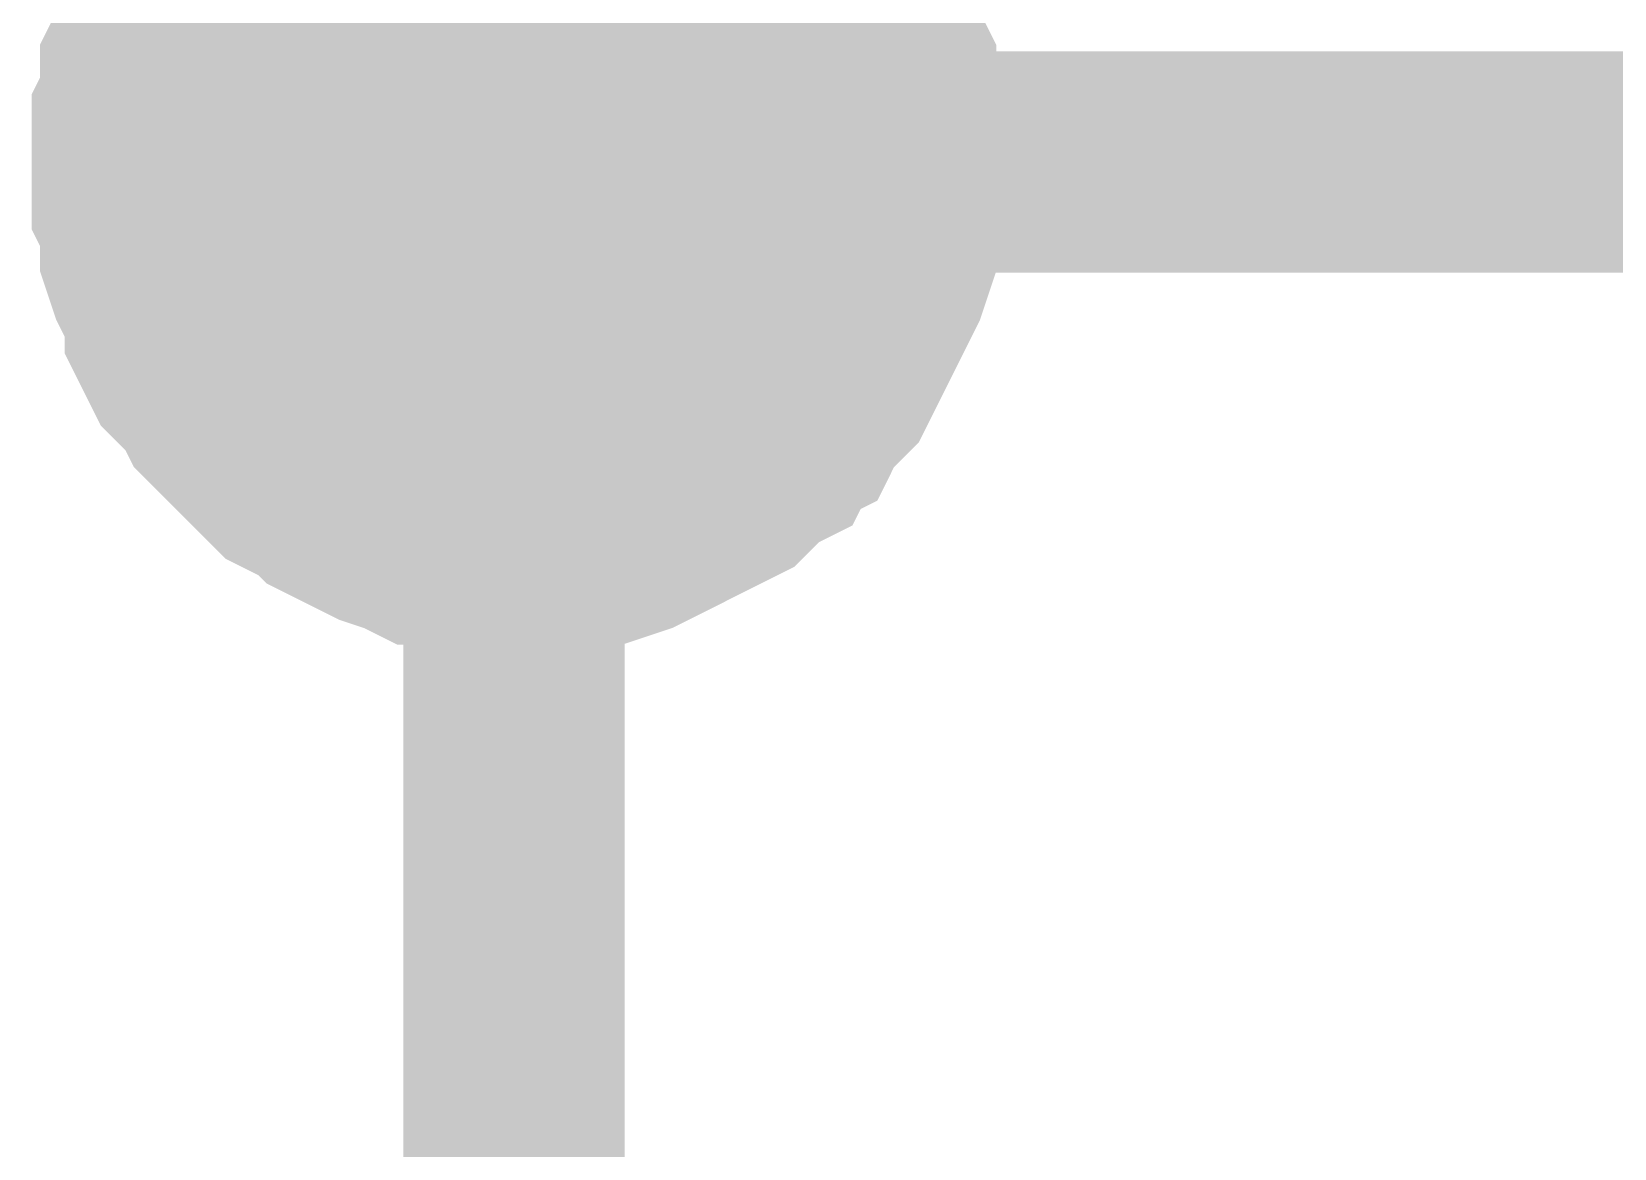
# Model space of a CAD drawing. Header units: inches. Extents: x 0 to 17, y 0 to 11.7.
# Drawn here: x 8.2738 to 8.3583, y 4.9973 to 5.0569 of the extents above; entities that cross this region are included whole.
import ezdxf

# ---------------------------------------------------------------- set-up
doc = ezdxf.new("R2010")
doc.units = ezdxf.units.IN
doc.header["$MEASUREMENT"] = 0
doc.layers.add('Sheet', color=255, linetype='Continuous')

msp = doc.modelspace()

# ---------------------------------------------------------------- linework, layer by layer
at = {"layer": 'Sheet'}
for points in [[(8.299578, 5.049907, 0.0118, 0.0118, 0), (8.299578, 5.149582, 0.0118, 0.0118, 0)], [(8.279735, 5.049907, 0.0118, 0.0118, 0), (8.279735, 5.050789, 0.0118, 0.0118, 0), (8.279735, 5.052112, 0.0118, 0.0118, 0), (8.280176, 5.052994, 0.0118, 0.0118, 0), (8.280176, 5.053877, 0.0118, 0.0118, 0), (8.280176, 5.054759, 0.0118, 0.0118, 0), (8.280617, 5.055641, 0.0118, 0.0118, 0), (8.281058, 5.056964, 0.0118, 0.0118, 0), (8.281499, 5.057846, 0.0118, 0.0118, 0), (8.281499, 5.058728, 0.0118, 0.0118, 0), (8.28194, 5.05961, 0.0118, 0.0118, 0), (8.282381, 5.060051, 0.0118, 0.0118, 0), (8.283263, 5.060933, 0.0118, 0.0118, 0), (8.283704, 5.061815, 0.0118, 0.0118, 0), (8.284145, 5.062697, 0.0118, 0.0118, 0), (8.285027, 5.063138, 0.0118, 0.0118, 0)], [(8.279735, 5.049907, 0.0118, 0.0118, 0), (8.279735, 5.050789, 0.0118, 0.0118, 0), (8.279735, 5.052112, 0.0118, 0.0118, 0), (8.280176, 5.052994, 0.0118, 0.0118, 0), (8.280176, 5.053877, 0.0118, 0.0118, 0), (8.280176, 5.054759, 0.0118, 0.0118, 0), (8.280617, 5.055641, 0.0118, 0.0118, 0), (8.281058, 5.056964, 0.0118, 0.0118, 0), (8.281499, 5.057846, 0.0118, 0.0118, 0), (8.281499, 5.058728, 0.0118, 0.0118, 0), (8.28194, 5.05961, 0.0118, 0.0118, 0), (8.282381, 5.060051, 0.0118, 0.0118, 0), (8.283263, 5.060933, 0.0118, 0.0118, 0), (8.283704, 5.061815, 0.0118, 0.0118, 0), (8.284145, 5.062697, 0.0118, 0.0118, 0), (8.285027, 5.063138, 0.0118, 0.0118, 0)], [(8.279735, 5.049907, 0.0118, 0.0118, 0), (8.279735, 5.050789, 0.0118, 0.0118, 0), (8.279735, 5.052112, 0.0118, 0.0118, 0), (8.280176, 5.052994, 0.0118, 0.0118, 0), (8.280176, 5.053877, 0.0118, 0.0118, 0), (8.280176, 5.054759, 0.0118, 0.0118, 0), (8.280617, 5.055641, 0.0118, 0.0118, 0), (8.281058, 5.056964, 0.0118, 0.0118, 0), (8.281499, 5.057846, 0.0118, 0.0118, 0), (8.281499, 5.058728, 0.0118, 0.0118, 0), (8.28194, 5.05961, 0.0118, 0.0118, 0), (8.282381, 5.060051, 0.0118, 0.0118, 0), (8.283263, 5.060933, 0.0118, 0.0118, 0), (8.283704, 5.061815, 0.0118, 0.0118, 0), (8.284145, 5.062697, 0.0118, 0.0118, 0), (8.285027, 5.063138, 0.0118, 0.0118, 0)], [(8.279735, 5.049907, 0.0118, 0.0118, 0), (8.279735, 5.050789, 0.0118, 0.0118, 0), (8.279735, 5.052112, 0.0118, 0.0118, 0), (8.280176, 5.052994, 0.0118, 0.0118, 0), (8.280176, 5.053877, 0.0118, 0.0118, 0), (8.280176, 5.054759, 0.0118, 0.0118, 0), (8.280617, 5.055641, 0.0118, 0.0118, 0), (8.281058, 5.056964, 0.0118, 0.0118, 0), (8.281499, 5.057846, 0.0118, 0.0118, 0), (8.281499, 5.058728, 0.0118, 0.0118, 0), (8.28194, 5.05961, 0.0118, 0.0118, 0), (8.282381, 5.060051, 0.0118, 0.0118, 0), (8.283263, 5.060933, 0.0118, 0.0118, 0), (8.283704, 5.061815, 0.0118, 0.0118, 0), (8.284145, 5.062697, 0.0118, 0.0118, 0), (8.285027, 5.063138, 0.0118, 0.0118, 0)], [(8.314571, 5.063138, 0.0118, 0.0118, 0), (8.315012, 5.062697, 0.0118, 0.0118, 0), (8.315893, 5.061815, 0.0118, 0.0118, 0), (8.316334, 5.060933, 0.0118, 0.0118, 0), (8.316775, 5.060051, 0.0118, 0.0118, 0), (8.317216, 5.05961, 0.0118, 0.0118, 0), (8.317657, 5.058728, 0.0118, 0.0118, 0), (8.318098, 5.057846, 0.0118, 0.0118, 0), (8.318539, 5.056964, 0.0118, 0.0118, 0), (8.31898, 5.055641, 0.0118, 0.0118, 0), (8.319421, 5.054759, 0.0118, 0.0118, 0), (8.319421, 5.053877, 0.0118, 0.0118, 0), (8.319421, 5.052994, 0.0118, 0.0118, 0), (8.319862, 5.052112, 0.0118, 0.0118, 0), (8.319862, 5.050789, 0.0118, 0.0118, 0), (8.319862, 5.049907, 0.0118, 0.0118, 0)], [(8.314571, 5.063138, 0.0118, 0.0118, 0), (8.315012, 5.062697, 0.0118, 0.0118, 0), (8.315893, 5.061815, 0.0118, 0.0118, 0), (8.316334, 5.060933, 0.0118, 0.0118, 0), (8.316775, 5.060051, 0.0118, 0.0118, 0), (8.317216, 5.05961, 0.0118, 0.0118, 0), (8.317657, 5.058728, 0.0118, 0.0118, 0), (8.318098, 5.057846, 0.0118, 0.0118, 0), (8.318539, 5.056964, 0.0118, 0.0118, 0), (8.31898, 5.055641, 0.0118, 0.0118, 0), (8.319421, 5.054759, 0.0118, 0.0118, 0), (8.319421, 5.053877, 0.0118, 0.0118, 0), (8.319421, 5.052994, 0.0118, 0.0118, 0), (8.319862, 5.052112, 0.0118, 0.0118, 0), (8.319862, 5.050789, 0.0118, 0.0118, 0), (8.319862, 5.049907, 0.0118, 0.0118, 0)], [(8.314571, 5.063138, 0.0118, 0.0118, 0), (8.315012, 5.062697, 0.0118, 0.0118, 0), (8.315893, 5.061815, 0.0118, 0.0118, 0), (8.316334, 5.060933, 0.0118, 0.0118, 0), (8.316775, 5.060051, 0.0118, 0.0118, 0), (8.317216, 5.05961, 0.0118, 0.0118, 0), (8.317657, 5.058728, 0.0118, 0.0118, 0), (8.318098, 5.057846, 0.0118, 0.0118, 0), (8.318539, 5.056964, 0.0118, 0.0118, 0), (8.31898, 5.055641, 0.0118, 0.0118, 0), (8.319421, 5.054759, 0.0118, 0.0118, 0), (8.319421, 5.053877, 0.0118, 0.0118, 0), (8.319421, 5.052994, 0.0118, 0.0118, 0), (8.319862, 5.052112, 0.0118, 0.0118, 0), (8.319862, 5.050789, 0.0118, 0.0118, 0), (8.319862, 5.049907, 0.0118, 0.0118, 0)], [(8.314571, 5.063138, 0.0118, 0.0118, 0), (8.315012, 5.062697, 0.0118, 0.0118, 0), (8.315893, 5.061815, 0.0118, 0.0118, 0), (8.316334, 5.060933, 0.0118, 0.0118, 0), (8.316775, 5.060051, 0.0118, 0.0118, 0), (8.317216, 5.05961, 0.0118, 0.0118, 0), (8.317657, 5.058728, 0.0118, 0.0118, 0), (8.318098, 5.057846, 0.0118, 0.0118, 0), (8.318539, 5.056964, 0.0118, 0.0118, 0), (8.31898, 5.055641, 0.0118, 0.0118, 0), (8.319421, 5.054759, 0.0118, 0.0118, 0), (8.319421, 5.053877, 0.0118, 0.0118, 0), (8.319421, 5.052994, 0.0118, 0.0118, 0), (8.319862, 5.052112, 0.0118, 0.0118, 0), (8.319862, 5.050789, 0.0118, 0.0118, 0), (8.319862, 5.049907, 0.0118, 0.0118, 0)], [(8.279735, 5.049907, 0.0039, 0.0039, 0), (8.279735, 5.050789, 0.0039, 0.0039, 0), (8.279735, 5.052112, 0.0039, 0.0039, 0), (8.280176, 5.052994, 0.0039, 0.0039, 0), (8.280176, 5.053877, 0.0039, 0.0039, 0), (8.280176, 5.054759, 0.0039, 0.0039, 0), (8.280617, 5.055641, 0.0039, 0.0039, 0), (8.281058, 5.056964, 0.0039, 0.0039, 0), (8.281499, 5.057846, 0.0039, 0.0039, 0), (8.281499, 5.058728, 0.0039, 0.0039, 0), (8.28194, 5.05961, 0.0039, 0.0039, 0)], [(8.279735, 5.049907, 0.0039, 0.0039, 0), (8.279735, 5.050789, 0.0039, 0.0039, 0), (8.279735, 5.052112, 0.0039, 0.0039, 0), (8.280176, 5.052994, 0.0039, 0.0039, 0), (8.280176, 5.053877, 0.0039, 0.0039, 0), (8.280176, 5.054759, 0.0039, 0.0039, 0), (8.280617, 5.055641, 0.0039, 0.0039, 0), (8.281058, 5.056964, 0.0039, 0.0039, 0), (8.281499, 5.057846, 0.0039, 0.0039, 0), (8.281499, 5.058728, 0.0039, 0.0039, 0), (8.28194, 5.05961, 0.0039, 0.0039, 0)], [(8.279735, 5.049907, 0.0039, 0.0039, 0), (8.279735, 5.050789, 0.0039, 0.0039, 0), (8.279735, 5.052112, 0.0039, 0.0039, 0), (8.280176, 5.052994, 0.0039, 0.0039, 0), (8.280176, 5.053877, 0.0039, 0.0039, 0), (8.280176, 5.054759, 0.0039, 0.0039, 0), (8.280617, 5.055641, 0.0039, 0.0039, 0), (8.281058, 5.056964, 0.0039, 0.0039, 0), (8.281499, 5.057846, 0.0039, 0.0039, 0), (8.281499, 5.058728, 0.0039, 0.0039, 0), (8.28194, 5.05961, 0.0039, 0.0039, 0)], [(8.279735, 5.049907, 0.0039, 0.0039, 0), (8.279735, 5.050789, 0.0039, 0.0039, 0), (8.279735, 5.052112, 0.0039, 0.0039, 0), (8.280176, 5.052994, 0.0039, 0.0039, 0), (8.280176, 5.053877, 0.0039, 0.0039, 0), (8.280176, 5.054759, 0.0039, 0.0039, 0), (8.280617, 5.055641, 0.0039, 0.0039, 0), (8.281058, 5.056964, 0.0039, 0.0039, 0), (8.281499, 5.057846, 0.0039, 0.0039, 0), (8.281499, 5.058728, 0.0039, 0.0039, 0), (8.28194, 5.05961, 0.0039, 0.0039, 0)], [(8.317216, 5.05961, 0.0039, 0.0039, 0), (8.317657, 5.058728, 0.0039, 0.0039, 0), (8.318098, 5.057846, 0.0039, 0.0039, 0), (8.318539, 5.056964, 0.0039, 0.0039, 0), (8.31898, 5.055641, 0.0039, 0.0039, 0), (8.319421, 5.054759, 0.0039, 0.0039, 0), (8.319421, 5.053877, 0.0039, 0.0039, 0), (8.319421, 5.052994, 0.0039, 0.0039, 0), (8.319862, 5.052112, 0.0039, 0.0039, 0), (8.319862, 5.050789, 0.0039, 0.0039, 0), (8.319862, 5.049907, 0.0039, 0.0039, 0)], [(8.317216, 5.05961, 0.0039, 0.0039, 0), (8.317657, 5.058728, 0.0039, 0.0039, 0), (8.318098, 5.057846, 0.0039, 0.0039, 0), (8.318539, 5.056964, 0.0039, 0.0039, 0), (8.31898, 5.055641, 0.0039, 0.0039, 0), (8.319421, 5.054759, 0.0039, 0.0039, 0), (8.319421, 5.053877, 0.0039, 0.0039, 0), (8.319421, 5.052994, 0.0039, 0.0039, 0), (8.319862, 5.052112, 0.0039, 0.0039, 0), (8.319862, 5.050789, 0.0039, 0.0039, 0), (8.319862, 5.049907, 0.0039, 0.0039, 0)], [(8.317216, 5.05961, 0.0039, 0.0039, 0), (8.317657, 5.058728, 0.0039, 0.0039, 0), (8.318098, 5.057846, 0.0039, 0.0039, 0), (8.318539, 5.056964, 0.0039, 0.0039, 0), (8.31898, 5.055641, 0.0039, 0.0039, 0), (8.319421, 5.054759, 0.0039, 0.0039, 0), (8.319421, 5.053877, 0.0039, 0.0039, 0), (8.319421, 5.052994, 0.0039, 0.0039, 0), (8.319862, 5.052112, 0.0039, 0.0039, 0), (8.319862, 5.050789, 0.0039, 0.0039, 0), (8.319862, 5.049907, 0.0039, 0.0039, 0)], [(8.317216, 5.05961, 0.0039, 0.0039, 0), (8.317657, 5.058728, 0.0039, 0.0039, 0), (8.318098, 5.057846, 0.0039, 0.0039, 0), (8.318539, 5.056964, 0.0039, 0.0039, 0), (8.31898, 5.055641, 0.0039, 0.0039, 0), (8.319421, 5.054759, 0.0039, 0.0039, 0), (8.319421, 5.053877, 0.0039, 0.0039, 0), (8.319421, 5.052994, 0.0039, 0.0039, 0), (8.319862, 5.052112, 0.0039, 0.0039, 0), (8.319862, 5.050789, 0.0039, 0.0039, 0), (8.319862, 5.049907, 0.0039, 0.0039, 0)], [(8.299578, 5.029619, 0.0118, 0.0118, 0), (8.298696, 5.029619, 0.0118, 0.0118, 0), (8.297373, 5.029619, 0.0118, 0.0118, 0), (8.296492, 5.03006, 0.0118, 0.0118, 0), (8.29561, 5.03006, 0.0118, 0.0118, 0), (8.294728, 5.03006, 0.0118, 0.0118, 0), (8.293846, 5.030501, 0.0118, 0.0118, 0), (8.292523, 5.030942, 0.0118, 0.0118, 0), (8.291641, 5.031383, 0.0118, 0.0118, 0), (8.290759, 5.031825, 0.0118, 0.0118, 0), (8.289877, 5.032266, 0.0118, 0.0118, 0), (8.289436, 5.032707, 0.0118, 0.0118, 0), (8.288554, 5.033148, 0.0118, 0.0118, 0), (8.287673, 5.033589, 0.0118, 0.0118, 0), (8.286791, 5.034471, 0.0118, 0.0118, 0), (8.28635, 5.034912, 0.0118, 0.0118, 0), (8.285468, 5.035794, 0.0118, 0.0118, 0), (8.285027, 5.036235, 0.0118, 0.0118, 0), (8.284145, 5.037117, 0.0118, 0.0118, 0), (8.283704, 5.037999, 0.0118, 0.0118, 0), (8.283263, 5.03844, 0.0118, 0.0118, 0), (8.282381, 5.039322, 0.0118, 0.0118, 0), (8.28194, 5.040204, 0.0118, 0.0118, 0), (8.281499, 5.041086, 0.0118, 0.0118, 0), (8.281499, 5.041968, 0.0118, 0.0118, 0), (8.281058, 5.042851, 0.0118, 0.0118, 0), (8.280617, 5.043733, 0.0118, 0.0118, 0), (8.280176, 5.045056, 0.0118, 0.0118, 0), (8.280176, 5.045938, 0.0118, 0.0118, 0), (8.280176, 5.04682, 0.0118, 0.0118, 0), (8.279735, 5.047702, 0.0118, 0.0118, 0), (8.279735, 5.049025, 0.0118, 0.0118, 0), (8.279735, 5.049907, 0.0118, 0.0118, 0)], [(8.279735, 5.049907, 0.0118, 0.0118, 0), (8.279735, 5.049907, 0.0118, 0.0118, 0)], [(8.299578, 5.029619, 0.0118, 0.0118, 0), (8.298696, 5.029619, 0.0118, 0.0118, 0), (8.297373, 5.029619, 0.0118, 0.0118, 0), (8.296492, 5.03006, 0.0118, 0.0118, 0), (8.29561, 5.03006, 0.0118, 0.0118, 0), (8.294728, 5.03006, 0.0118, 0.0118, 0), (8.293846, 5.030501, 0.0118, 0.0118, 0), (8.292523, 5.030942, 0.0118, 0.0118, 0), (8.291641, 5.031383, 0.0118, 0.0118, 0), (8.290759, 5.031825, 0.0118, 0.0118, 0), (8.289877, 5.032266, 0.0118, 0.0118, 0), (8.289436, 5.032707, 0.0118, 0.0118, 0), (8.288554, 5.033148, 0.0118, 0.0118, 0), (8.287673, 5.033589, 0.0118, 0.0118, 0), (8.286791, 5.034471, 0.0118, 0.0118, 0), (8.28635, 5.034912, 0.0118, 0.0118, 0), (8.285468, 5.035794, 0.0118, 0.0118, 0), (8.285027, 5.036235, 0.0118, 0.0118, 0), (8.284145, 5.037117, 0.0118, 0.0118, 0), (8.283704, 5.037999, 0.0118, 0.0118, 0), (8.283263, 5.03844, 0.0118, 0.0118, 0), (8.282381, 5.039322, 0.0118, 0.0118, 0), (8.28194, 5.040204, 0.0118, 0.0118, 0), (8.281499, 5.041086, 0.0118, 0.0118, 0), (8.281499, 5.041968, 0.0118, 0.0118, 0), (8.281058, 5.042851, 0.0118, 0.0118, 0), (8.280617, 5.043733, 0.0118, 0.0118, 0), (8.280176, 5.045056, 0.0118, 0.0118, 0), (8.280176, 5.045938, 0.0118, 0.0118, 0), (8.280176, 5.04682, 0.0118, 0.0118, 0), (8.279735, 5.047702, 0.0118, 0.0118, 0), (8.279735, 5.049025, 0.0118, 0.0118, 0), (8.279735, 5.049907, 0.0118, 0.0118, 0)], [(8.279735, 5.049907, 0.0118, 0.0118, 0), (8.279735, 5.049907, 0.0118, 0.0118, 0)], [(8.299578, 5.029619, 0.0118, 0.0118, 0), (8.298696, 5.029619, 0.0118, 0.0118, 0), (8.297373, 5.029619, 0.0118, 0.0118, 0), (8.296492, 5.03006, 0.0118, 0.0118, 0), (8.29561, 5.03006, 0.0118, 0.0118, 0), (8.294728, 5.03006, 0.0118, 0.0118, 0), (8.293846, 5.030501, 0.0118, 0.0118, 0), (8.292523, 5.030942, 0.0118, 0.0118, 0), (8.291641, 5.031383, 0.0118, 0.0118, 0), (8.290759, 5.031825, 0.0118, 0.0118, 0), (8.289877, 5.032266, 0.0118, 0.0118, 0), (8.289436, 5.032707, 0.0118, 0.0118, 0), (8.288554, 5.033148, 0.0118, 0.0118, 0), (8.287673, 5.033589, 0.0118, 0.0118, 0), (8.286791, 5.034471, 0.0118, 0.0118, 0), (8.28635, 5.034912, 0.0118, 0.0118, 0), (8.285468, 5.035794, 0.0118, 0.0118, 0), (8.285027, 5.036235, 0.0118, 0.0118, 0), (8.284145, 5.037117, 0.0118, 0.0118, 0), (8.283704, 5.037999, 0.0118, 0.0118, 0), (8.283263, 5.03844, 0.0118, 0.0118, 0), (8.282381, 5.039322, 0.0118, 0.0118, 0), (8.28194, 5.040204, 0.0118, 0.0118, 0), (8.281499, 5.041086, 0.0118, 0.0118, 0), (8.281499, 5.041968, 0.0118, 0.0118, 0), (8.281058, 5.042851, 0.0118, 0.0118, 0), (8.280617, 5.043733, 0.0118, 0.0118, 0), (8.280176, 5.045056, 0.0118, 0.0118, 0), (8.280176, 5.045938, 0.0118, 0.0118, 0), (8.280176, 5.04682, 0.0118, 0.0118, 0), (8.279735, 5.047702, 0.0118, 0.0118, 0), (8.279735, 5.049025, 0.0118, 0.0118, 0), (8.279735, 5.049907, 0.0118, 0.0118, 0)], [(8.279735, 5.049907, 0.0118, 0.0118, 0), (8.279735, 5.049907, 0.0118, 0.0118, 0)], [(8.299578, 5.029619, 0.0118, 0.0118, 0), (8.298696, 5.029619, 0.0118, 0.0118, 0), (8.297373, 5.029619, 0.0118, 0.0118, 0), (8.296492, 5.03006, 0.0118, 0.0118, 0), (8.29561, 5.03006, 0.0118, 0.0118, 0), (8.294728, 5.03006, 0.0118, 0.0118, 0), (8.293846, 5.030501, 0.0118, 0.0118, 0), (8.292523, 5.030942, 0.0118, 0.0118, 0), (8.291641, 5.031383, 0.0118, 0.0118, 0), (8.290759, 5.031825, 0.0118, 0.0118, 0), (8.289877, 5.032266, 0.0118, 0.0118, 0), (8.289436, 5.032707, 0.0118, 0.0118, 0), (8.288554, 5.033148, 0.0118, 0.0118, 0), (8.287673, 5.033589, 0.0118, 0.0118, 0), (8.286791, 5.034471, 0.0118, 0.0118, 0), (8.28635, 5.034912, 0.0118, 0.0118, 0), (8.285468, 5.035794, 0.0118, 0.0118, 0), (8.285027, 5.036235, 0.0118, 0.0118, 0), (8.284145, 5.037117, 0.0118, 0.0118, 0), (8.283704, 5.037999, 0.0118, 0.0118, 0), (8.283263, 5.03844, 0.0118, 0.0118, 0), (8.282381, 5.039322, 0.0118, 0.0118, 0), (8.28194, 5.040204, 0.0118, 0.0118, 0), (8.281499, 5.041086, 0.0118, 0.0118, 0), (8.281499, 5.041968, 0.0118, 0.0118, 0), (8.281058, 5.042851, 0.0118, 0.0118, 0), (8.280617, 5.043733, 0.0118, 0.0118, 0), (8.280176, 5.045056, 0.0118, 0.0118, 0), (8.280176, 5.045938, 0.0118, 0.0118, 0), (8.280176, 5.04682, 0.0118, 0.0118, 0), (8.279735, 5.047702, 0.0118, 0.0118, 0), (8.279735, 5.049025, 0.0118, 0.0118, 0), (8.279735, 5.049907, 0.0118, 0.0118, 0)], [(8.279735, 5.049907, 0.0118, 0.0118, 0), (8.279735, 5.049907, 0.0118, 0.0118, 0)], [(8.319862, 5.049907, 0.0118, 0.0118, 0), (8.319862, 5.049025, 0.0118, 0.0118, 0), (8.319862, 5.047702, 0.0118, 0.0118, 0), (8.319421, 5.04682, 0.0118, 0.0118, 0), (8.319421, 5.045938, 0.0118, 0.0118, 0), (8.319421, 5.045056, 0.0118, 0.0118, 0), (8.31898, 5.043733, 0.0118, 0.0118, 0), (8.318539, 5.042851, 0.0118, 0.0118, 0), (8.318098, 5.041968, 0.0118, 0.0118, 0), (8.317657, 5.041086, 0.0118, 0.0118, 0), (8.317216, 5.040204, 0.0118, 0.0118, 0), (8.316775, 5.039322, 0.0118, 0.0118, 0), (8.316334, 5.03844, 0.0118, 0.0118, 0), (8.315893, 5.037999, 0.0118, 0.0118, 0), (8.315012, 5.037117, 0.0118, 0.0118, 0), (8.314571, 5.036235, 0.0118, 0.0118, 0), (8.313689, 5.035794, 0.0118, 0.0118, 0), (8.313248, 5.034912, 0.0118, 0.0118, 0), (8.312366, 5.034471, 0.0118, 0.0118, 0), (8.311484, 5.033589, 0.0118, 0.0118, 0), (8.311043, 5.033148, 0.0118, 0.0118, 0), (8.310161, 5.032707, 0.0118, 0.0118, 0), (8.309279, 5.032266, 0.0118, 0.0118, 0), (8.308397, 5.031825, 0.0118, 0.0118, 0), (8.307515, 5.031383, 0.0118, 0.0118, 0), (8.306633, 5.030942, 0.0118, 0.0118, 0), (8.305752, 5.030501, 0.0118, 0.0118, 0), (8.304429, 5.03006, 0.0118, 0.0118, 0), (8.303547, 5.03006, 0.0118, 0.0118, 0), (8.302665, 5.03006, 0.0118, 0.0118, 0), (8.301783, 5.029619, 0.0118, 0.0118, 0), (8.30046, 5.029619, 0.0118, 0.0118, 0), (8.299578, 5.029619, 0.0118, 0.0118, 0)], [(8.49977, 5.049907, 0.0118, 0.0118, 0), (8.299578, 5.049907, 0.0118, 0.0118, 0), (8.299578, 4.849675, 0.0118, 0.0118, 0), (8.299578, 4.549768, 0.0118, 0.0118, 0)], [(8.319862, 5.049907, 0.0118, 0.0118, 0), (8.319862, 5.049025, 0.0118, 0.0118, 0), (8.319862, 5.047702, 0.0118, 0.0118, 0), (8.319421, 5.04682, 0.0118, 0.0118, 0), (8.319421, 5.045938, 0.0118, 0.0118, 0), (8.319421, 5.045056, 0.0118, 0.0118, 0), (8.31898, 5.043733, 0.0118, 0.0118, 0), (8.318539, 5.042851, 0.0118, 0.0118, 0), (8.318098, 5.041968, 0.0118, 0.0118, 0), (8.317657, 5.041086, 0.0118, 0.0118, 0), (8.317216, 5.040204, 0.0118, 0.0118, 0), (8.316775, 5.039322, 0.0118, 0.0118, 0), (8.316334, 5.03844, 0.0118, 0.0118, 0), (8.315893, 5.037999, 0.0118, 0.0118, 0), (8.315012, 5.037117, 0.0118, 0.0118, 0), (8.314571, 5.036235, 0.0118, 0.0118, 0), (8.313689, 5.035794, 0.0118, 0.0118, 0), (8.313248, 5.034912, 0.0118, 0.0118, 0), (8.312366, 5.034471, 0.0118, 0.0118, 0), (8.311484, 5.033589, 0.0118, 0.0118, 0), (8.311043, 5.033148, 0.0118, 0.0118, 0), (8.310161, 5.032707, 0.0118, 0.0118, 0), (8.309279, 5.032266, 0.0118, 0.0118, 0), (8.308397, 5.031825, 0.0118, 0.0118, 0), (8.307515, 5.031383, 0.0118, 0.0118, 0), (8.306633, 5.030942, 0.0118, 0.0118, 0), (8.305752, 5.030501, 0.0118, 0.0118, 0), (8.304429, 5.03006, 0.0118, 0.0118, 0), (8.303547, 5.03006, 0.0118, 0.0118, 0), (8.302665, 5.03006, 0.0118, 0.0118, 0), (8.301783, 5.029619, 0.0118, 0.0118, 0), (8.30046, 5.029619, 0.0118, 0.0118, 0), (8.299578, 5.029619, 0.0118, 0.0118, 0)], [(8.319862, 5.049907, 0.0118, 0.0118, 0), (8.319862, 5.049025, 0.0118, 0.0118, 0), (8.319862, 5.047702, 0.0118, 0.0118, 0), (8.319421, 5.04682, 0.0118, 0.0118, 0), (8.319421, 5.045938, 0.0118, 0.0118, 0), (8.319421, 5.045056, 0.0118, 0.0118, 0), (8.31898, 5.043733, 0.0118, 0.0118, 0), (8.318539, 5.042851, 0.0118, 0.0118, 0), (8.318098, 5.041968, 0.0118, 0.0118, 0), (8.317657, 5.041086, 0.0118, 0.0118, 0), (8.317216, 5.040204, 0.0118, 0.0118, 0), (8.316775, 5.039322, 0.0118, 0.0118, 0), (8.316334, 5.03844, 0.0118, 0.0118, 0), (8.315893, 5.037999, 0.0118, 0.0118, 0), (8.315012, 5.037117, 0.0118, 0.0118, 0), (8.314571, 5.036235, 0.0118, 0.0118, 0), (8.313689, 5.035794, 0.0118, 0.0118, 0), (8.313248, 5.034912, 0.0118, 0.0118, 0), (8.312366, 5.034471, 0.0118, 0.0118, 0), (8.311484, 5.033589, 0.0118, 0.0118, 0), (8.311043, 5.033148, 0.0118, 0.0118, 0), (8.310161, 5.032707, 0.0118, 0.0118, 0), (8.309279, 5.032266, 0.0118, 0.0118, 0), (8.308397, 5.031825, 0.0118, 0.0118, 0), (8.307515, 5.031383, 0.0118, 0.0118, 0), (8.306633, 5.030942, 0.0118, 0.0118, 0), (8.305752, 5.030501, 0.0118, 0.0118, 0), (8.304429, 5.03006, 0.0118, 0.0118, 0), (8.303547, 5.03006, 0.0118, 0.0118, 0), (8.302665, 5.03006, 0.0118, 0.0118, 0), (8.301783, 5.029619, 0.0118, 0.0118, 0), (8.30046, 5.029619, 0.0118, 0.0118, 0), (8.299578, 5.029619, 0.0118, 0.0118, 0)], [(8.319862, 5.049907, 0.0118, 0.0118, 0), (8.319862, 5.049025, 0.0118, 0.0118, 0), (8.319862, 5.047702, 0.0118, 0.0118, 0), (8.319421, 5.04682, 0.0118, 0.0118, 0), (8.319421, 5.045938, 0.0118, 0.0118, 0), (8.319421, 5.045056, 0.0118, 0.0118, 0), (8.31898, 5.043733, 0.0118, 0.0118, 0), (8.318539, 5.042851, 0.0118, 0.0118, 0), (8.318098, 5.041968, 0.0118, 0.0118, 0), (8.317657, 5.041086, 0.0118, 0.0118, 0), (8.317216, 5.040204, 0.0118, 0.0118, 0), (8.316775, 5.039322, 0.0118, 0.0118, 0), (8.316334, 5.03844, 0.0118, 0.0118, 0), (8.315893, 5.037999, 0.0118, 0.0118, 0), (8.315012, 5.037117, 0.0118, 0.0118, 0), (8.314571, 5.036235, 0.0118, 0.0118, 0), (8.313689, 5.035794, 0.0118, 0.0118, 0), (8.313248, 5.034912, 0.0118, 0.0118, 0), (8.312366, 5.034471, 0.0118, 0.0118, 0), (8.311484, 5.033589, 0.0118, 0.0118, 0), (8.311043, 5.033148, 0.0118, 0.0118, 0), (8.310161, 5.032707, 0.0118, 0.0118, 0), (8.309279, 5.032266, 0.0118, 0.0118, 0), (8.308397, 5.031825, 0.0118, 0.0118, 0), (8.307515, 5.031383, 0.0118, 0.0118, 0), (8.306633, 5.030942, 0.0118, 0.0118, 0), (8.305752, 5.030501, 0.0118, 0.0118, 0), (8.304429, 5.03006, 0.0118, 0.0118, 0), (8.303547, 5.03006, 0.0118, 0.0118, 0), (8.302665, 5.03006, 0.0118, 0.0118, 0), (8.301783, 5.029619, 0.0118, 0.0118, 0), (8.30046, 5.029619, 0.0118, 0.0118, 0), (8.299578, 5.029619, 0.0118, 0.0118, 0)], [(8.319862, 5.049907, 0.0118, 0.0118, 0), (8.319862, 5.049907, 0.0118, 0.0118, 0), (8.319862, 5.049907, 0.0118, 0.0118, 0), (8.319862, 5.049907, 0.0118, 0.0118, 0), (8.319862, 5.049907, 0.0118, 0.0118, 0), (8.319862, 5.049907, 0.0118, 0.0118, 0), (8.319862, 5.049907, 0.0118, 0.0118, 0), (8.319862, 5.049907, 0.0118, 0.0118, 0), (8.319862, 5.049907, 0.0118, 0.0118, 0), (8.319862, 5.049907, 0.0118, 0.0118, 0), (8.319862, 5.049907, 0.0118, 0.0118, 0), (8.319862, 5.049907, 0.0118, 0.0118, 0), (8.319862, 5.049907, 0.0118, 0.0118, 0), (8.319862, 5.049907, 0.0118, 0.0118, 0), (8.319862, 5.049907, 0.0118, 0.0118, 0), (8.319862, 5.049907, 0.0118, 0.0118, 0), (8.319862, 5.049907, 0.0118, 0.0118, 0), (8.319862, 5.049907, 0.0118, 0.0118, 0), (8.319862, 5.049907, 0.0118, 0.0118, 0), (8.319862, 5.049907, 0.0118, 0.0118, 0), (8.319862, 5.049907, 0.0118, 0.0118, 0), (8.319862, 5.049907, 0.0118, 0.0118, 0), (8.319862, 5.049907, 0.0118, 0.0118, 0), (8.319862, 5.049907, 0.0118, 0.0118, 0), (8.319862, 5.049907, 0.0118, 0.0118, 0), (8.319862, 5.049907, 0.0118, 0.0118, 0), (8.319862, 5.049907, 0.0118, 0.0118, 0), (8.319862, 5.049907, 0.0118, 0.0118, 0), (8.319862, 5.049907, 0.0118, 0.0118, 0), (8.319862, 5.049907, 0.0118, 0.0118, 0), (8.319862, 5.049907, 0.0118, 0.0118, 0), (8.319862, 5.049907, 0.0118, 0.0118, 0), (8.319862, 5.049907, 0.0118, 0.0118, 0)], [(8.319862, 5.049907, 0.0118, 0.0118, 0), (8.319862, 5.049907, 0.0118, 0.0118, 0)], [(8.319862, 5.049907, 0.0118, 0.0118, 0), (8.319862, 5.049907, 0.0118, 0.0118, 0), (8.319862, 5.049907, 0.0118, 0.0118, 0), (8.319862, 5.049907, 0.0118, 0.0118, 0), (8.319862, 5.049907, 0.0118, 0.0118, 0), (8.319862, 5.049907, 0.0118, 0.0118, 0), (8.319862, 5.049907, 0.0118, 0.0118, 0), (8.319862, 5.049907, 0.0118, 0.0118, 0), (8.319862, 5.049907, 0.0118, 0.0118, 0), (8.319862, 5.049907, 0.0118, 0.0118, 0), (8.319862, 5.049907, 0.0118, 0.0118, 0), (8.319862, 5.049907, 0.0118, 0.0118, 0), (8.319862, 5.049907, 0.0118, 0.0118, 0), (8.319862, 5.049907, 0.0118, 0.0118, 0), (8.319862, 5.049907, 0.0118, 0.0118, 0), (8.319862, 5.049907, 0.0118, 0.0118, 0), (8.319862, 5.049907, 0.0118, 0.0118, 0), (8.319862, 5.049907, 0.0118, 0.0118, 0), (8.319862, 5.049907, 0.0118, 0.0118, 0), (8.319862, 5.049907, 0.0118, 0.0118, 0), (8.319862, 5.049907, 0.0118, 0.0118, 0), (8.319862, 5.049907, 0.0118, 0.0118, 0), (8.319862, 5.049907, 0.0118, 0.0118, 0), (8.319862, 5.049907, 0.0118, 0.0118, 0), (8.319862, 5.049907, 0.0118, 0.0118, 0), (8.319862, 5.049907, 0.0118, 0.0118, 0), (8.319862, 5.049907, 0.0118, 0.0118, 0), (8.319862, 5.049907, 0.0118, 0.0118, 0), (8.319862, 5.049907, 0.0118, 0.0118, 0), (8.319862, 5.049907, 0.0118, 0.0118, 0), (8.319862, 5.049907, 0.0118, 0.0118, 0), (8.319862, 5.049907, 0.0118, 0.0118, 0), (8.319862, 5.049907, 0.0118, 0.0118, 0)], [(8.319862, 5.049907, 0.0118, 0.0118, 0), (8.319862, 5.049907, 0.0118, 0.0118, 0)], [(8.319862, 5.049907, 0.0118, 0.0118, 0), (8.319862, 5.049907, 0.0118, 0.0118, 0), (8.319862, 5.049907, 0.0118, 0.0118, 0), (8.319862, 5.049907, 0.0118, 0.0118, 0), (8.319862, 5.049907, 0.0118, 0.0118, 0), (8.319862, 5.049907, 0.0118, 0.0118, 0), (8.319862, 5.049907, 0.0118, 0.0118, 0), (8.319862, 5.049907, 0.0118, 0.0118, 0), (8.319862, 5.049907, 0.0118, 0.0118, 0), (8.319862, 5.049907, 0.0118, 0.0118, 0), (8.319862, 5.049907, 0.0118, 0.0118, 0), (8.319862, 5.049907, 0.0118, 0.0118, 0), (8.319862, 5.049907, 0.0118, 0.0118, 0), (8.319862, 5.049907, 0.0118, 0.0118, 0), (8.319862, 5.049907, 0.0118, 0.0118, 0), (8.319862, 5.049907, 0.0118, 0.0118, 0), (8.319862, 5.049907, 0.0118, 0.0118, 0), (8.319862, 5.049907, 0.0118, 0.0118, 0), (8.319862, 5.049907, 0.0118, 0.0118, 0), (8.319862, 5.049907, 0.0118, 0.0118, 0), (8.319862, 5.049907, 0.0118, 0.0118, 0), (8.319862, 5.049907, 0.0118, 0.0118, 0), (8.319862, 5.049907, 0.0118, 0.0118, 0), (8.319862, 5.049907, 0.0118, 0.0118, 0), (8.319862, 5.049907, 0.0118, 0.0118, 0), (8.319862, 5.049907, 0.0118, 0.0118, 0), (8.319862, 5.049907, 0.0118, 0.0118, 0), (8.319862, 5.049907, 0.0118, 0.0118, 0), (8.319862, 5.049907, 0.0118, 0.0118, 0), (8.319862, 5.049907, 0.0118, 0.0118, 0), (8.319862, 5.049907, 0.0118, 0.0118, 0), (8.319862, 5.049907, 0.0118, 0.0118, 0), (8.319862, 5.049907, 0.0118, 0.0118, 0)], [(8.319862, 5.049907, 0.0118, 0.0118, 0), (8.319862, 5.049907, 0.0118, 0.0118, 0)], [(8.319862, 5.049907, 0.0118, 0.0118, 0), (8.319862, 5.049907, 0.0118, 0.0118, 0), (8.319862, 5.049907, 0.0118, 0.0118, 0), (8.319862, 5.049907, 0.0118, 0.0118, 0), (8.319862, 5.049907, 0.0118, 0.0118, 0), (8.319862, 5.049907, 0.0118, 0.0118, 0), (8.319862, 5.049907, 0.0118, 0.0118, 0), (8.319862, 5.049907, 0.0118, 0.0118, 0), (8.319862, 5.049907, 0.0118, 0.0118, 0), (8.319862, 5.049907, 0.0118, 0.0118, 0), (8.319862, 5.049907, 0.0118, 0.0118, 0), (8.319862, 5.049907, 0.0118, 0.0118, 0), (8.319862, 5.049907, 0.0118, 0.0118, 0), (8.319862, 5.049907, 0.0118, 0.0118, 0), (8.319862, 5.049907, 0.0118, 0.0118, 0), (8.319862, 5.049907, 0.0118, 0.0118, 0), (8.319862, 5.049907, 0.0118, 0.0118, 0), (8.319862, 5.049907, 0.0118, 0.0118, 0), (8.319862, 5.049907, 0.0118, 0.0118, 0), (8.319862, 5.049907, 0.0118, 0.0118, 0), (8.319862, 5.049907, 0.0118, 0.0118, 0), (8.319862, 5.049907, 0.0118, 0.0118, 0), (8.319862, 5.049907, 0.0118, 0.0118, 0), (8.319862, 5.049907, 0.0118, 0.0118, 0), (8.319862, 5.049907, 0.0118, 0.0118, 0), (8.319862, 5.049907, 0.0118, 0.0118, 0), (8.319862, 5.049907, 0.0118, 0.0118, 0), (8.319862, 5.049907, 0.0118, 0.0118, 0), (8.319862, 5.049907, 0.0118, 0.0118, 0), (8.319862, 5.049907, 0.0118, 0.0118, 0), (8.319862, 5.049907, 0.0118, 0.0118, 0), (8.319862, 5.049907, 0.0118, 0.0118, 0), (8.319862, 5.049907, 0.0118, 0.0118, 0)], [(8.319862, 5.049907, 0.0118, 0.0118, 0), (8.319862, 5.049907, 0.0118, 0.0118, 0)], [(8.299578, 5.029619, 0.0039, 0.0039, 0), (8.298696, 5.029619, 0.0039, 0.0039, 0), (8.297373, 5.029619, 0.0039, 0.0039, 0), (8.296492, 5.03006, 0.0039, 0.0039, 0), (8.29561, 5.03006, 0.0039, 0.0039, 0), (8.294728, 5.03006, 0.0039, 0.0039, 0), (8.293846, 5.030501, 0.0039, 0.0039, 0), (8.292523, 5.030942, 0.0039, 0.0039, 0), (8.291641, 5.031383, 0.0039, 0.0039, 0), (8.290759, 5.031825, 0.0039, 0.0039, 0), (8.289877, 5.032266, 0.0039, 0.0039, 0), (8.289436, 5.032707, 0.0039, 0.0039, 0), (8.288554, 5.033148, 0.0039, 0.0039, 0), (8.287673, 5.033589, 0.0039, 0.0039, 0), (8.286791, 5.034471, 0.0039, 0.0039, 0), (8.28635, 5.034912, 0.0039, 0.0039, 0), (8.285468, 5.035794, 0.0039, 0.0039, 0), (8.285027, 5.036235, 0.0039, 0.0039, 0), (8.284145, 5.037117, 0.0039, 0.0039, 0), (8.283704, 5.037999, 0.0039, 0.0039, 0), (8.283263, 5.03844, 0.0039, 0.0039, 0), (8.282381, 5.039322, 0.0039, 0.0039, 0), (8.28194, 5.040204, 0.0039, 0.0039, 0), (8.281499, 5.041086, 0.0039, 0.0039, 0), (8.281499, 5.041968, 0.0039, 0.0039, 0), (8.281058, 5.042851, 0.0039, 0.0039, 0), (8.280617, 5.043733, 0.0039, 0.0039, 0), (8.280176, 5.045056, 0.0039, 0.0039, 0), (8.280176, 5.045938, 0.0039, 0.0039, 0), (8.280176, 5.04682, 0.0039, 0.0039, 0), (8.279735, 5.047702, 0.0039, 0.0039, 0), (8.279735, 5.049025, 0.0039, 0.0039, 0), (8.279735, 5.049907, 0.0039, 0.0039, 0)], [(8.279735, 5.049907, 0.0039, 0.0039, 0), (8.279735, 5.049907, 0.0039, 0.0039, 0)], [(8.299578, 5.029619, 0.0039, 0.0039, 0), (8.298696, 5.029619, 0.0039, 0.0039, 0), (8.297373, 5.029619, 0.0039, 0.0039, 0), (8.296492, 5.03006, 0.0039, 0.0039, 0), (8.29561, 5.03006, 0.0039, 0.0039, 0), (8.294728, 5.03006, 0.0039, 0.0039, 0), (8.293846, 5.030501, 0.0039, 0.0039, 0), (8.292523, 5.030942, 0.0039, 0.0039, 0), (8.291641, 5.031383, 0.0039, 0.0039, 0), (8.290759, 5.031825, 0.0039, 0.0039, 0), (8.289877, 5.032266, 0.0039, 0.0039, 0), (8.289436, 5.032707, 0.0039, 0.0039, 0), (8.288554, 5.033148, 0.0039, 0.0039, 0), (8.287673, 5.033589, 0.0039, 0.0039, 0), (8.286791, 5.034471, 0.0039, 0.0039, 0), (8.28635, 5.034912, 0.0039, 0.0039, 0), (8.285468, 5.035794, 0.0039, 0.0039, 0), (8.285027, 5.036235, 0.0039, 0.0039, 0), (8.284145, 5.037117, 0.0039, 0.0039, 0), (8.283704, 5.037999, 0.0039, 0.0039, 0), (8.283263, 5.03844, 0.0039, 0.0039, 0), (8.282381, 5.039322, 0.0039, 0.0039, 0), (8.28194, 5.040204, 0.0039, 0.0039, 0), (8.281499, 5.041086, 0.0039, 0.0039, 0), (8.281499, 5.041968, 0.0039, 0.0039, 0), (8.281058, 5.042851, 0.0039, 0.0039, 0), (8.280617, 5.043733, 0.0039, 0.0039, 0), (8.280176, 5.045056, 0.0039, 0.0039, 0), (8.280176, 5.045938, 0.0039, 0.0039, 0), (8.280176, 5.04682, 0.0039, 0.0039, 0), (8.279735, 5.047702, 0.0039, 0.0039, 0), (8.279735, 5.049025, 0.0039, 0.0039, 0), (8.279735, 5.049907, 0.0039, 0.0039, 0)], [(8.279735, 5.049907, 0.0039, 0.0039, 0), (8.279735, 5.049907, 0.0039, 0.0039, 0)], [(8.299578, 5.029619, 0.0039, 0.0039, 0), (8.298696, 5.029619, 0.0039, 0.0039, 0), (8.297373, 5.029619, 0.0039, 0.0039, 0), (8.296492, 5.03006, 0.0039, 0.0039, 0), (8.29561, 5.03006, 0.0039, 0.0039, 0), (8.294728, 5.03006, 0.0039, 0.0039, 0), (8.293846, 5.030501, 0.0039, 0.0039, 0), (8.292523, 5.030942, 0.0039, 0.0039, 0), (8.291641, 5.031383, 0.0039, 0.0039, 0), (8.290759, 5.031825, 0.0039, 0.0039, 0), (8.289877, 5.032266, 0.0039, 0.0039, 0), (8.289436, 5.032707, 0.0039, 0.0039, 0), (8.288554, 5.033148, 0.0039, 0.0039, 0), (8.287673, 5.033589, 0.0039, 0.0039, 0), (8.286791, 5.034471, 0.0039, 0.0039, 0), (8.28635, 5.034912, 0.0039, 0.0039, 0), (8.285468, 5.035794, 0.0039, 0.0039, 0), (8.285027, 5.036235, 0.0039, 0.0039, 0), (8.284145, 5.037117, 0.0039, 0.0039, 0), (8.283704, 5.037999, 0.0039, 0.0039, 0), (8.283263, 5.03844, 0.0039, 0.0039, 0), (8.282381, 5.039322, 0.0039, 0.0039, 0), (8.28194, 5.040204, 0.0039, 0.0039, 0), (8.281499, 5.041086, 0.0039, 0.0039, 0), (8.281499, 5.041968, 0.0039, 0.0039, 0), (8.281058, 5.042851, 0.0039, 0.0039, 0), (8.280617, 5.043733, 0.0039, 0.0039, 0), (8.280176, 5.045056, 0.0039, 0.0039, 0), (8.280176, 5.045938, 0.0039, 0.0039, 0), (8.280176, 5.04682, 0.0039, 0.0039, 0), (8.279735, 5.047702, 0.0039, 0.0039, 0), (8.279735, 5.049025, 0.0039, 0.0039, 0), (8.279735, 5.049907, 0.0039, 0.0039, 0)], [(8.279735, 5.049907, 0.0039, 0.0039, 0), (8.279735, 5.049907, 0.0039, 0.0039, 0)], [(8.299578, 5.029619, 0.0039, 0.0039, 0), (8.298696, 5.029619, 0.0039, 0.0039, 0), (8.297373, 5.029619, 0.0039, 0.0039, 0), (8.296492, 5.03006, 0.0039, 0.0039, 0), (8.29561, 5.03006, 0.0039, 0.0039, 0), (8.294728, 5.03006, 0.0039, 0.0039, 0), (8.293846, 5.030501, 0.0039, 0.0039, 0), (8.292523, 5.030942, 0.0039, 0.0039, 0), (8.291641, 5.031383, 0.0039, 0.0039, 0), (8.290759, 5.031825, 0.0039, 0.0039, 0), (8.289877, 5.032266, 0.0039, 0.0039, 0), (8.289436, 5.032707, 0.0039, 0.0039, 0), (8.288554, 5.033148, 0.0039, 0.0039, 0), (8.287673, 5.033589, 0.0039, 0.0039, 0), (8.286791, 5.034471, 0.0039, 0.0039, 0), (8.28635, 5.034912, 0.0039, 0.0039, 0), (8.285468, 5.035794, 0.0039, 0.0039, 0), (8.285027, 5.036235, 0.0039, 0.0039, 0), (8.284145, 5.037117, 0.0039, 0.0039, 0), (8.283704, 5.037999, 0.0039, 0.0039, 0), (8.283263, 5.03844, 0.0039, 0.0039, 0), (8.282381, 5.039322, 0.0039, 0.0039, 0), (8.28194, 5.040204, 0.0039, 0.0039, 0), (8.281499, 5.041086, 0.0039, 0.0039, 0), (8.281499, 5.041968, 0.0039, 0.0039, 0), (8.281058, 5.042851, 0.0039, 0.0039, 0), (8.280617, 5.043733, 0.0039, 0.0039, 0), (8.280176, 5.045056, 0.0039, 0.0039, 0), (8.280176, 5.045938, 0.0039, 0.0039, 0), (8.280176, 5.04682, 0.0039, 0.0039, 0), (8.279735, 5.047702, 0.0039, 0.0039, 0), (8.279735, 5.049025, 0.0039, 0.0039, 0), (8.279735, 5.049907, 0.0039, 0.0039, 0)], [(8.279735, 5.049907, 0.0039, 0.0039, 0), (8.279735, 5.049907, 0.0039, 0.0039, 0)], [(8.319862, 5.049907, 0.0039, 0.0039, 0), (8.319862, 5.049025, 0.0039, 0.0039, 0), (8.319862, 5.047702, 0.0039, 0.0039, 0), (8.319421, 5.04682, 0.0039, 0.0039, 0), (8.319421, 5.045938, 0.0039, 0.0039, 0), (8.319421, 5.045056, 0.0039, 0.0039, 0), (8.31898, 5.043733, 0.0039, 0.0039, 0), (8.318539, 5.042851, 0.0039, 0.0039, 0), (8.318098, 5.041968, 0.0039, 0.0039, 0), (8.317657, 5.041086, 0.0039, 0.0039, 0), (8.317216, 5.040204, 0.0039, 0.0039, 0), (8.316775, 5.039322, 0.0039, 0.0039, 0), (8.316334, 5.03844, 0.0039, 0.0039, 0), (8.315893, 5.037999, 0.0039, 0.0039, 0), (8.315012, 5.037117, 0.0039, 0.0039, 0), (8.314571, 5.036235, 0.0039, 0.0039, 0), (8.313689, 5.035794, 0.0039, 0.0039, 0), (8.313248, 5.034912, 0.0039, 0.0039, 0), (8.312366, 5.034471, 0.0039, 0.0039, 0), (8.311484, 5.033589, 0.0039, 0.0039, 0), (8.311043, 5.033148, 0.0039, 0.0039, 0), (8.310161, 5.032707, 0.0039, 0.0039, 0), (8.309279, 5.032266, 0.0039, 0.0039, 0), (8.308397, 5.031825, 0.0039, 0.0039, 0), (8.307515, 5.031383, 0.0039, 0.0039, 0), (8.306633, 5.030942, 0.0039, 0.0039, 0), (8.305752, 5.030501, 0.0039, 0.0039, 0), (8.304429, 5.03006, 0.0039, 0.0039, 0), (8.303547, 5.03006, 0.0039, 0.0039, 0), (8.302665, 5.03006, 0.0039, 0.0039, 0), (8.301783, 5.029619, 0.0039, 0.0039, 0), (8.30046, 5.029619, 0.0039, 0.0039, 0), (8.299578, 5.029619, 0.0039, 0.0039, 0)], [(8.319862, 5.049907, 0.0039, 0.0039, 0), (8.319862, 5.049025, 0.0039, 0.0039, 0), (8.319862, 5.047702, 0.0039, 0.0039, 0), (8.319421, 5.04682, 0.0039, 0.0039, 0), (8.319421, 5.045938, 0.0039, 0.0039, 0), (8.319421, 5.045056, 0.0039, 0.0039, 0), (8.31898, 5.043733, 0.0039, 0.0039, 0), (8.318539, 5.042851, 0.0039, 0.0039, 0), (8.318098, 5.041968, 0.0039, 0.0039, 0), (8.317657, 5.041086, 0.0039, 0.0039, 0), (8.317216, 5.040204, 0.0039, 0.0039, 0), (8.316775, 5.039322, 0.0039, 0.0039, 0), (8.316334, 5.03844, 0.0039, 0.0039, 0), (8.315893, 5.037999, 0.0039, 0.0039, 0), (8.315012, 5.037117, 0.0039, 0.0039, 0), (8.314571, 5.036235, 0.0039, 0.0039, 0), (8.313689, 5.035794, 0.0039, 0.0039, 0), (8.313248, 5.034912, 0.0039, 0.0039, 0), (8.312366, 5.034471, 0.0039, 0.0039, 0), (8.311484, 5.033589, 0.0039, 0.0039, 0), (8.311043, 5.033148, 0.0039, 0.0039, 0), (8.310161, 5.032707, 0.0039, 0.0039, 0), (8.309279, 5.032266, 0.0039, 0.0039, 0), (8.308397, 5.031825, 0.0039, 0.0039, 0), (8.307515, 5.031383, 0.0039, 0.0039, 0), (8.306633, 5.030942, 0.0039, 0.0039, 0), (8.305752, 5.030501, 0.0039, 0.0039, 0), (8.304429, 5.03006, 0.0039, 0.0039, 0), (8.303547, 5.03006, 0.0039, 0.0039, 0), (8.302665, 5.03006, 0.0039, 0.0039, 0), (8.301783, 5.029619, 0.0039, 0.0039, 0), (8.30046, 5.029619, 0.0039, 0.0039, 0), (8.299578, 5.029619, 0.0039, 0.0039, 0)], [(8.319862, 5.049907, 0.0039, 0.0039, 0), (8.319862, 5.049025, 0.0039, 0.0039, 0), (8.319862, 5.047702, 0.0039, 0.0039, 0), (8.319421, 5.04682, 0.0039, 0.0039, 0), (8.319421, 5.045938, 0.0039, 0.0039, 0), (8.319421, 5.045056, 0.0039, 0.0039, 0), (8.31898, 5.043733, 0.0039, 0.0039, 0), (8.318539, 5.042851, 0.0039, 0.0039, 0), (8.318098, 5.041968, 0.0039, 0.0039, 0), (8.317657, 5.041086, 0.0039, 0.0039, 0), (8.317216, 5.040204, 0.0039, 0.0039, 0), (8.316775, 5.039322, 0.0039, 0.0039, 0), (8.316334, 5.03844, 0.0039, 0.0039, 0), (8.315893, 5.037999, 0.0039, 0.0039, 0), (8.315012, 5.037117, 0.0039, 0.0039, 0), (8.314571, 5.036235, 0.0039, 0.0039, 0), (8.313689, 5.035794, 0.0039, 0.0039, 0), (8.313248, 5.034912, 0.0039, 0.0039, 0), (8.312366, 5.034471, 0.0039, 0.0039, 0), (8.311484, 5.033589, 0.0039, 0.0039, 0), (8.311043, 5.033148, 0.0039, 0.0039, 0), (8.310161, 5.032707, 0.0039, 0.0039, 0), (8.309279, 5.032266, 0.0039, 0.0039, 0), (8.308397, 5.031825, 0.0039, 0.0039, 0), (8.307515, 5.031383, 0.0039, 0.0039, 0), (8.306633, 5.030942, 0.0039, 0.0039, 0), (8.305752, 5.030501, 0.0039, 0.0039, 0), (8.304429, 5.03006, 0.0039, 0.0039, 0), (8.303547, 5.03006, 0.0039, 0.0039, 0), (8.302665, 5.03006, 0.0039, 0.0039, 0), (8.301783, 5.029619, 0.0039, 0.0039, 0), (8.30046, 5.029619, 0.0039, 0.0039, 0), (8.299578, 5.029619, 0.0039, 0.0039, 0)], [(8.319862, 5.049907, 0.0039, 0.0039, 0), (8.319862, 5.049025, 0.0039, 0.0039, 0), (8.319862, 5.047702, 0.0039, 0.0039, 0), (8.319421, 5.04682, 0.0039, 0.0039, 0), (8.319421, 5.045938, 0.0039, 0.0039, 0), (8.319421, 5.045056, 0.0039, 0.0039, 0), (8.31898, 5.043733, 0.0039, 0.0039, 0), (8.318539, 5.042851, 0.0039, 0.0039, 0), (8.318098, 5.041968, 0.0039, 0.0039, 0), (8.317657, 5.041086, 0.0039, 0.0039, 0), (8.317216, 5.040204, 0.0039, 0.0039, 0), (8.316775, 5.039322, 0.0039, 0.0039, 0), (8.316334, 5.03844, 0.0039, 0.0039, 0), (8.315893, 5.037999, 0.0039, 0.0039, 0), (8.315012, 5.037117, 0.0039, 0.0039, 0), (8.314571, 5.036235, 0.0039, 0.0039, 0), (8.313689, 5.035794, 0.0039, 0.0039, 0), (8.313248, 5.034912, 0.0039, 0.0039, 0), (8.312366, 5.034471, 0.0039, 0.0039, 0), (8.311484, 5.033589, 0.0039, 0.0039, 0), (8.311043, 5.033148, 0.0039, 0.0039, 0), (8.310161, 5.032707, 0.0039, 0.0039, 0), (8.309279, 5.032266, 0.0039, 0.0039, 0), (8.308397, 5.031825, 0.0039, 0.0039, 0), (8.307515, 5.031383, 0.0039, 0.0039, 0), (8.306633, 5.030942, 0.0039, 0.0039, 0), (8.305752, 5.030501, 0.0039, 0.0039, 0), (8.304429, 5.03006, 0.0039, 0.0039, 0), (8.303547, 5.03006, 0.0039, 0.0039, 0), (8.302665, 5.03006, 0.0039, 0.0039, 0), (8.301783, 5.029619, 0.0039, 0.0039, 0), (8.30046, 5.029619, 0.0039, 0.0039, 0), (8.299578, 5.029619, 0.0039, 0.0039, 0)], [(8.319862, 5.049907, 0.0039, 0.0039, 0), (8.319862, 5.049907, 0.0039, 0.0039, 0), (8.319862, 5.049907, 0.0039, 0.0039, 0), (8.319862, 5.049907, 0.0039, 0.0039, 0), (8.319862, 5.049907, 0.0039, 0.0039, 0), (8.319862, 5.049907, 0.0039, 0.0039, 0), (8.319862, 5.049907, 0.0039, 0.0039, 0), (8.319862, 5.049907, 0.0039, 0.0039, 0), (8.319862, 5.049907, 0.0039, 0.0039, 0), (8.319862, 5.049907, 0.0039, 0.0039, 0), (8.319862, 5.049907, 0.0039, 0.0039, 0), (8.319862, 5.049907, 0.0039, 0.0039, 0), (8.319862, 5.049907, 0.0039, 0.0039, 0), (8.319862, 5.049907, 0.0039, 0.0039, 0), (8.319862, 5.049907, 0.0039, 0.0039, 0), (8.319862, 5.049907, 0.0039, 0.0039, 0), (8.319862, 5.049907, 0.0039, 0.0039, 0), (8.319862, 5.049907, 0.0039, 0.0039, 0), (8.319862, 5.049907, 0.0039, 0.0039, 0), (8.319862, 5.049907, 0.0039, 0.0039, 0), (8.319862, 5.049907, 0.0039, 0.0039, 0), (8.319862, 5.049907, 0.0039, 0.0039, 0), (8.319862, 5.049907, 0.0039, 0.0039, 0), (8.319862, 5.049907, 0.0039, 0.0039, 0), (8.319862, 5.049907, 0.0039, 0.0039, 0), (8.319862, 5.049907, 0.0039, 0.0039, 0), (8.319862, 5.049907, 0.0039, 0.0039, 0), (8.319862, 5.049907, 0.0039, 0.0039, 0), (8.319862, 5.049907, 0.0039, 0.0039, 0), (8.319862, 5.049907, 0.0039, 0.0039, 0), (8.319862, 5.049907, 0.0039, 0.0039, 0), (8.319862, 5.049907, 0.0039, 0.0039, 0), (8.319862, 5.049907, 0.0039, 0.0039, 0)], [(8.319862, 5.049907, 0.0039, 0.0039, 0), (8.319862, 5.049907, 0.0039, 0.0039, 0)], [(8.319862, 5.049907, 0.0039, 0.0039, 0), (8.319862, 5.049907, 0.0039, 0.0039, 0), (8.319862, 5.049907, 0.0039, 0.0039, 0), (8.319862, 5.049907, 0.0039, 0.0039, 0), (8.319862, 5.049907, 0.0039, 0.0039, 0), (8.319862, 5.049907, 0.0039, 0.0039, 0), (8.319862, 5.049907, 0.0039, 0.0039, 0), (8.319862, 5.049907, 0.0039, 0.0039, 0), (8.319862, 5.049907, 0.0039, 0.0039, 0), (8.319862, 5.049907, 0.0039, 0.0039, 0), (8.319862, 5.049907, 0.0039, 0.0039, 0), (8.319862, 5.049907, 0.0039, 0.0039, 0), (8.319862, 5.049907, 0.0039, 0.0039, 0), (8.319862, 5.049907, 0.0039, 0.0039, 0), (8.319862, 5.049907, 0.0039, 0.0039, 0), (8.319862, 5.049907, 0.0039, 0.0039, 0), (8.319862, 5.049907, 0.0039, 0.0039, 0), (8.319862, 5.049907, 0.0039, 0.0039, 0), (8.319862, 5.049907, 0.0039, 0.0039, 0), (8.319862, 5.049907, 0.0039, 0.0039, 0), (8.319862, 5.049907, 0.0039, 0.0039, 0), (8.319862, 5.049907, 0.0039, 0.0039, 0), (8.319862, 5.049907, 0.0039, 0.0039, 0), (8.319862, 5.049907, 0.0039, 0.0039, 0), (8.319862, 5.049907, 0.0039, 0.0039, 0), (8.319862, 5.049907, 0.0039, 0.0039, 0), (8.319862, 5.049907, 0.0039, 0.0039, 0), (8.319862, 5.049907, 0.0039, 0.0039, 0), (8.319862, 5.049907, 0.0039, 0.0039, 0), (8.319862, 5.049907, 0.0039, 0.0039, 0), (8.319862, 5.049907, 0.0039, 0.0039, 0), (8.319862, 5.049907, 0.0039, 0.0039, 0), (8.319862, 5.049907, 0.0039, 0.0039, 0)], [(8.319862, 5.049907, 0.0039, 0.0039, 0), (8.319862, 5.049907, 0.0039, 0.0039, 0)], [(8.319862, 5.049907, 0.0039, 0.0039, 0), (8.319862, 5.049907, 0.0039, 0.0039, 0), (8.319862, 5.049907, 0.0039, 0.0039, 0), (8.319862, 5.049907, 0.0039, 0.0039, 0), (8.319862, 5.049907, 0.0039, 0.0039, 0), (8.319862, 5.049907, 0.0039, 0.0039, 0), (8.319862, 5.049907, 0.0039, 0.0039, 0), (8.319862, 5.049907, 0.0039, 0.0039, 0), (8.319862, 5.049907, 0.0039, 0.0039, 0), (8.319862, 5.049907, 0.0039, 0.0039, 0), (8.319862, 5.049907, 0.0039, 0.0039, 0), (8.319862, 5.049907, 0.0039, 0.0039, 0), (8.319862, 5.049907, 0.0039, 0.0039, 0), (8.319862, 5.049907, 0.0039, 0.0039, 0), (8.319862, 5.049907, 0.0039, 0.0039, 0), (8.319862, 5.049907, 0.0039, 0.0039, 0), (8.319862, 5.049907, 0.0039, 0.0039, 0), (8.319862, 5.049907, 0.0039, 0.0039, 0), (8.319862, 5.049907, 0.0039, 0.0039, 0), (8.319862, 5.049907, 0.0039, 0.0039, 0), (8.319862, 5.049907, 0.0039, 0.0039, 0), (8.319862, 5.049907, 0.0039, 0.0039, 0), (8.319862, 5.049907, 0.0039, 0.0039, 0), (8.319862, 5.049907, 0.0039, 0.0039, 0), (8.319862, 5.049907, 0.0039, 0.0039, 0), (8.319862, 5.049907, 0.0039, 0.0039, 0), (8.319862, 5.049907, 0.0039, 0.0039, 0), (8.319862, 5.049907, 0.0039, 0.0039, 0), (8.319862, 5.049907, 0.0039, 0.0039, 0), (8.319862, 5.049907, 0.0039, 0.0039, 0), (8.319862, 5.049907, 0.0039, 0.0039, 0), (8.319862, 5.049907, 0.0039, 0.0039, 0), (8.319862, 5.049907, 0.0039, 0.0039, 0)], [(8.319862, 5.049907, 0.0039, 0.0039, 0), (8.319862, 5.049907, 0.0039, 0.0039, 0)], [(8.319862, 5.049907, 0.0039, 0.0039, 0), (8.319862, 5.049907, 0.0039, 0.0039, 0), (8.319862, 5.049907, 0.0039, 0.0039, 0), (8.319862, 5.049907, 0.0039, 0.0039, 0), (8.319862, 5.049907, 0.0039, 0.0039, 0), (8.319862, 5.049907, 0.0039, 0.0039, 0), (8.319862, 5.049907, 0.0039, 0.0039, 0), (8.319862, 5.049907, 0.0039, 0.0039, 0), (8.319862, 5.049907, 0.0039, 0.0039, 0), (8.319862, 5.049907, 0.0039, 0.0039, 0), (8.319862, 5.049907, 0.0039, 0.0039, 0), (8.319862, 5.049907, 0.0039, 0.0039, 0), (8.319862, 5.049907, 0.0039, 0.0039, 0), (8.319862, 5.049907, 0.0039, 0.0039, 0), (8.319862, 5.049907, 0.0039, 0.0039, 0), (8.319862, 5.049907, 0.0039, 0.0039, 0), (8.319862, 5.049907, 0.0039, 0.0039, 0), (8.319862, 5.049907, 0.0039, 0.0039, 0), (8.319862, 5.049907, 0.0039, 0.0039, 0), (8.319862, 5.049907, 0.0039, 0.0039, 0), (8.319862, 5.049907, 0.0039, 0.0039, 0), (8.319862, 5.049907, 0.0039, 0.0039, 0), (8.319862, 5.049907, 0.0039, 0.0039, 0), (8.319862, 5.049907, 0.0039, 0.0039, 0), (8.319862, 5.049907, 0.0039, 0.0039, 0), (8.319862, 5.049907, 0.0039, 0.0039, 0), (8.319862, 5.049907, 0.0039, 0.0039, 0), (8.319862, 5.049907, 0.0039, 0.0039, 0), (8.319862, 5.049907, 0.0039, 0.0039, 0), (8.319862, 5.049907, 0.0039, 0.0039, 0), (8.319862, 5.049907, 0.0039, 0.0039, 0), (8.319862, 5.049907, 0.0039, 0.0039, 0), (8.319862, 5.049907, 0.0039, 0.0039, 0)], [(8.319862, 5.049907, 0.0039, 0.0039, 0), (8.319862, 5.049907, 0.0039, 0.0039, 0)]]:
    msp.add_lwpolyline(points, format="xyseb", dxfattribs=at)
msp.add_lwpolyline([(8.29, 5.05, 0.02, 0.02, 1), (8.31, 5.05, 0.02, 0.02, 1)], format="xyseb", close=True, dxfattribs=at)

doc.saveas('drawing.dxf')
